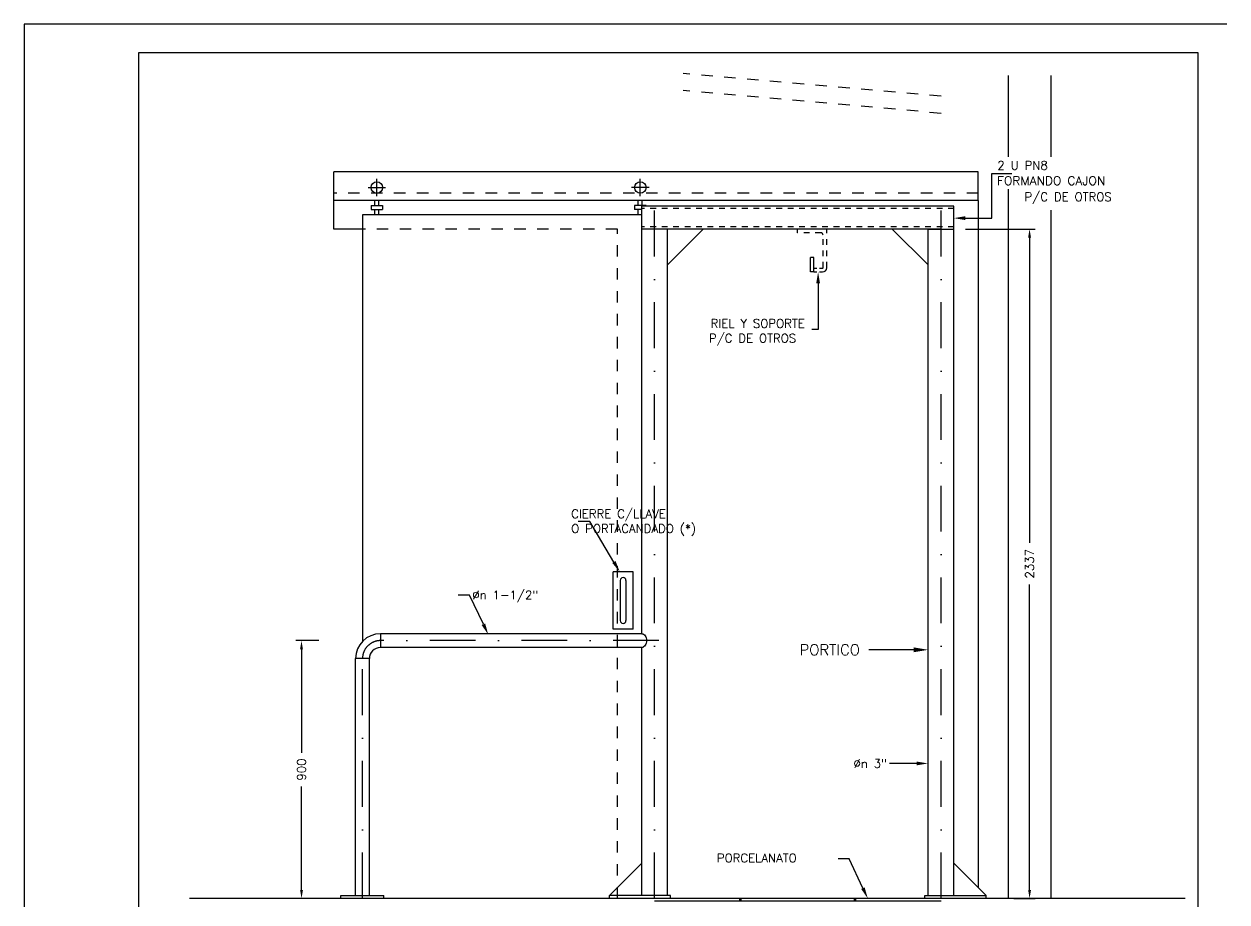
# Model space of a CAD drawing. Extents: x 2682 to 23682, y -29604 to -17724.
# Drawn here: x 2682 to 6882, y -20788 to -17724 of the extents above; entities that cross this region are included whole.
import ezdxf
from ezdxf.enums import TextEntityAlignment as Align

# ---------------------------------------------------------------- set-up
doc = ezdxf.new("R2010")
doc.units = 0
doc.header["$MEASUREMENT"] = 0
doc.header["$PDMODE"] = 33
for name, pattern in [('CEN20', [320, 160, -80, 0, -80]), ('PUN10', [40, 20, -20]), ('PUN20', [80, 40, -40]), ('PUN5', [20, 10, -10])]:
    doc.linetypes.add(name, pattern=pattern)
doc.layers.get('0').update_dxf_attribs({"linetype": 'CONTINUOUS'})
doc.layers.get('DEFPOINTS').update_dxf_attribs({"linetype": 'CONTINUOUS'})
for name, color, linetype in [('0.6', 15, 'CONTINUOUS'), ('FI', 2, 'CONTINUOUS'), ('GR', 9, 'CONTINUOUS'), ('IS', 5, 'CONTINUOUS'), ('MA', 15, 'CONTINUOUS'), ('ME', 7, 'CONTINUOUS'), ('MF', 19, 'CONTINUOUS'), ('TF', 13, 'CONTINUOUS'), ('TX', 13, 'CONTINUOUS')]:
    doc.layers.add(name, color=color, linetype=linetype)
doc.styles.add('ROMANS', font='romans')
doc.dimstyles.new('RPM 1-50', dxfattribs={"dimscale": 20, "dimtxt": 1.5, "dimasz": 1.5, "dimexe": 1, "dimexo": 2, "dimgap": 1, "dimtad": 0, "dimdec": 0, "dimtxsty": 'ROMANS', "dimcen": 1.5, "dimclrd": 256, "dimclre": 256, "dimclrt": 256, "dimadec": 0, "dimazin": 0, "dimtfac": 1, "dimtdec": 0, "dimtix": 1, "dimtmove": 2, "dimatfit": 0, "dimfxl": 1, "dimtolj": 1, "dimlwd": -1, "dimlwe": -1, "dimarcsym": 0})

# ---------------------------------------------------------------- blocks, each defined once
blk = doc.blocks.new('*D827')
at = {"layer": 'DEFPOINTS', "color": 0, "transparency": 16777216}
for p in [(3750.8, -19875.7), (3650.8, -20775.7), (3750.8, -20775.7)]:
    blk.add_point(p, dxfattribs=at)
at = {"layer": 'TX', "transparency": 16777216}
for p, q in [((3710.8, -19875.7), (3630.8, -19875.7)), ((3650.8, -19905.7), (3650.8, -20267.1)), ((3650.8, -20745.7), (3650.8, -20384.3)), ((3710.8, -20775.7), (3630.8, -20775.7))]:
    blk.add_line(p, q, dxfattribs=at)
for points in [[(3645.8, -19905.7), (3655.8, -19905.7), (3650.8, -19875.7)], [(3645.8, -20745.7), (3655.8, -20745.7), (3650.8, -20775.7)]]:
    blk.add_solid(points, dxfattribs=at)
at = {"layer": 'TX', "transparency": 16777216, "insert": (3650.8, -20325.7), "char_height": 30, "attachment_point": 5, "rotation": 90, "style": 'ROMANS'}
blk.add_mtext('\\A1;900', dxfattribs=at)
blk = doc.blocks.new('*D829')
at = {"layer": 'DEFPOINTS', "color": 0, "transparency": 16777216}
for p in [(5928.7, -18439.2), (6098, -20775.7), (6192.9, -20775.7)]:
    blk.add_point(p, dxfattribs=at)
at = {"layer": 'TX', "transparency": 16777216}
for p, q in [((5968.7, -18439.2), (6212.9, -18439.2)), ((6192.9, -18469.2), (6192.9, -19534.6)), ((6192.9, -20745.7), (6192.9, -19680.3)), ((6138, -20775.7), (6212.9, -20775.7))]:
    blk.add_line(p, q, dxfattribs=at)
for points in [[(6187.9, -18469.2), (6197.9, -18469.2), (6192.9, -18439.2)], [(6187.9, -20745.7), (6197.9, -20745.7), (6192.9, -20775.7)]]:
    blk.add_solid(points, dxfattribs=at)
at = {"layer": 'TX', "transparency": 16777216, "insert": (6192.9, -19607.5), "char_height": 30, "attachment_point": 5, "rotation": 90, "style": 'ROMANS'}
blk.add_mtext('\\A1;2337', dxfattribs=at)

msp = doc.modelspace()

# ---------------------------------------------------------------- linework, layer by layer
for p, q in [((5053.67109, -18439.20198), (4928.67109, -18564.20198)), ((5838.67109, -18564.20198), (5713.67109, -18439.20198)), ((5788.67109, -19907.86247), (5631.69866, -19907.86247))]:
    msp.add_line(p, q)
msp.add_solid([(5788.67109, -19899.52914), (5788.67109, -19916.1958), (5838.67109, -19907.86247)])
at = {"layer": '0.6'}
for p, q in [((3082.05496, -17823.99649), (3082.05496, -23563.99649)), ((6782.05496, -17823.99649), (3082.05496, -17823.99649)), ((6782.05496, -23563.99649), (6782.05496, -17823.99649))]:
    msp.add_line(p, q, dxfattribs=at)
at = {"layer": 'FI'}
for p, q in [((2682.05496, -17723.99649), (2682.05496, -23663.99649)), ((6882.05496, -17723.99649), (2682.05496, -17723.99649)), ((3913.67109, -18324.74914), (3913.67109, -18263.65483)), ((4833.67109, -18324.74914), (4833.67109, -18263.65483)), ((6061.71196, -18401.28555), (6061.71196, -18245.82312)), ((6061.71196, -18245.82312), (6130.85302, -18245.82312)), ((3883.12393, -18294.20198), (3944.21824, -18294.20198)), ((4864.21824, -18294.20198), (4803.12393, -18294.20198)), ((3906.67109, -18357.20198), (3906.67109, -18339.20198)), ((3920.67109, -18357.20198), (3920.67109, -18339.20198)), ((4826.67109, -18357.20198), (4826.67109, -18339.20198)), ((4840.67109, -18357.20198), (4840.67109, -18339.20198)), ((3893.67109, -18357.20198), (3893.67109, -18371.20198)), ((3893.67109, -18357.20198), (3933.67109, -18357.20198)), ((3893.67109, -18371.20198), (3933.67109, -18371.20198)), ((3906.67109, -18389.20198), (3906.67109, -18371.20198)), ((3920.67109, -18389.20198), (3920.67109, -18371.20198)), ((3933.67109, -18357.20198), (3933.67109, -18371.20198)), ((4813.67109, -18357.20198), (4813.67109, -18371.20198)), ((4853.67109, -18357.20198), (4813.67109, -18357.20198)), ((4838.67109, -18371.20198), (4813.67109, -18371.20198)), ((4826.67109, -18389.20198), (4826.67109, -18371.20198)), ((4853.67109, -18357.20198), (4853.67109, -18359.20198)), ((5968.67109, -18401.28555), (6061.71196, -18401.28555)), ((5382.67109, -18452.20198), (5382.67109, -18439.20198)), ((5427.67109, -18589.20198), (5427.67109, -18539.20198)), ((5439.67109, -18539.20198), (5427.67109, -18539.20198)), ((5439.67109, -18589.20198), (5439.67109, -18539.20198)), ((5439.67109, -18589.20198), (5427.67109, -18589.20198)), ((5454.64838, -18629.20198), (5454.64838, -18790.33736)), ((5454.64838, -18790.33736), (5433.11709, -18790.33736))]:
    msp.add_line(p, q, dxfattribs=at)
at = {"layer": 'FI', "linetype": 'PUN20'}
for p, q in [((6013.67109, -18314.20198), (3763.67109, -18314.20198)), ((4753.67109, -18439.20198), (3863.67109, -18439.20198)), ((4753.67109, -20775.70198), (4753.67109, -18439.20198))]:
    msp.add_line(p, q, dxfattribs=at)
at = {"layer": 'FI', "linetype": 'PUN10'}
for p, q in [((5928.67109, -18367.20198), (4838.67109, -18367.20198)), ((5928.67109, -18431.20198), (4838.67109, -18431.20198)), ((5464.17109, -18452.20198), (5382.67109, -18452.20198)), ((5471.67109, -18574.20198), (5471.67109, -18459.70198)), ((5484.67109, -18574.20198), (5484.67109, -18439.20198))]:
    msp.add_line(p, q, dxfattribs=at)
at = {"layer": 'FI', "linetype": 'CEN20'}
for p, q in [((4883.67109, -20775.70198), (4883.67109, -18359.20198)), ((5883.67109, -20775.70198), (5883.67109, -18359.20198)), ((4898.65838, -19875.70198), (3926.67109, -19875.70198)), ((3863.67109, -20775.70198), (3863.67109, -19938.70198)), ((5181.17109, -20785.20198), (5181.17109, -20775.70198)), ((5186.17109, -20785.20198), (5186.17109, -20775.70198)), ((5581.17109, -20785.20198), (5581.17109, -20775.70198)), ((5581.17109, -20785.20198), (5581.17109, -20775.70198)), ((5586.17109, -20785.20198), (5586.17109, -20775.70198)), ((5586.17109, -20785.20198), (5586.17109, -20775.70198))]:
    msp.add_line(p, q, dxfattribs=at)
at = {"layer": 'FI', "linetype": 'PUN5'}
for p, q in [((5439.67109, -18576.20198), (5469.67109, -18576.20198)), ((5439.67109, -18589.20198), (5469.67109, -18589.20198))]:
    msp.add_line(p, q, dxfattribs=at)
at = {"layer": 'FI'}
for centre in [(3913.67109, -18294.20198), (4833.67109, -18294.20198)]:
    msp.add_circle(centre, 20, dxfattribs=at)
at = {"layer": 'FI', "linetype": 'PUN10'}
msp.add_arc((5464.17109, -18459.70198), 7.5, 0, 90, dxfattribs=at)
at = {"layer": 'FI'}
for radius in [15, 2]:
    msp.add_arc((5469.67109, -18574.20198), radius, 270, 0, dxfattribs=at)
at = {"layer": 'FI', "linetype": 'CEN20'}
msp.add_arc((3926.67109, -19938.70198), 63, 90, 180, dxfattribs=at)
at = {"layer": 'FI'}
for points in [[(5968.67109, -18407.95221), (5968.67109, -18394.61888), (5928.67109, -18401.28555)], [(5447.98172, -18629.20198), (5461.31505, -18629.20198), (5454.64838, -18589.20198)]]:
    msp.add_solid(points, dxfattribs=at)
at = {"layer": 'GR'}
for p, q in [((6118.88422, -18187.08607), (6118.88422, -17903.35092)), ((6268.88422, -18187.08607), (6268.88422, -17903.35092)), ((6118.88422, -20775.70198), (6118.88422, -18300.54493)), ((6268.88422, -20775.70198), (6268.88422, -18373.58949))]:
    msp.add_line(p, q, dxfattribs=at)
at = {"layer": 'IS'}
msp.add_line((5883.67109, -20785.20198), (4883.67109, -20785.20198), dxfattribs=at)
at = {"layer": 'MA'}
for p, q in [((6268.88422, -20775.70198), (3259.92063, -20775.70198)), ((6736.74747, -20775.70198), (6268.88422, -20775.70198))]:
    msp.add_line(p, q, dxfattribs=at)
at = {"layer": 'ME'}
for p, q in [((6013.67109, -18239.20198), (3763.67109, -18239.20198)), ((3763.67109, -18339.20198), (3763.67109, -18239.20198)), ((6013.67109, -18339.20198), (6013.67109, -18239.20198)), ((6013.67109, -18339.20198), (3763.67109, -18339.20198)), ((3763.67109, -18439.20198), (3763.67109, -18339.20198)), ((6013.67109, -18339.20198), (6013.67109, -20737.70198)), ((3863.67109, -18389.20198), (3863.67109, -19878.70198)), ((4838.67109, -18389.20198), (3863.67109, -18389.20198)), ((4838.67109, -19851.70198), (4838.67109, -18359.20198)), ((5928.67109, -18359.20198), (4838.67109, -18359.20198)), ((5928.67109, -20765.70198), (5928.67109, -18359.20198)), ((3863.67109, -18439.20198), (3763.67109, -18439.20198)), ((4928.67109, -18439.20198), (4838.67109, -18439.20198)), ((5883.67109, -18439.20198), (4883.67109, -18439.20198)), ((4928.67109, -20765.70198), (4928.67109, -18439.20198)), ((5838.67109, -20765.70198), (5838.67109, -18439.20198)), ((5838.67109, -18439.20198), (5928.67109, -18439.20198)), ((4738.5619, -19835.70198), (4738.5619, -19635.70198)), ((4808.5619, -19635.70198), (4738.5619, -19635.70198)), ((4808.5619, -19835.70198), (4808.5619, -19635.70198)), ((4763.5619, -19665.70198), (4763.5619, -19805.70198)), ((4783.5619, -19665.70198), (4783.5619, -19805.70198)), ((3926.67109, -19851.70198), (3926.67109, -19899.70198)), ((4838.67109, -19851.70198), (3926.67109, -19851.70198)), ((4808.5619, -19835.70198), (4738.5619, -19835.70198)), ((4838.67109, -19899.70198), (3926.67109, -19899.70198)), ((4838.67109, -20765.70198), (4838.67109, -19899.70198)), ((3887.67109, -19938.70198), (3839.67109, -19938.70198)), ((3839.67109, -20765.70198), (3839.67109, -19938.70198)), ((3887.67109, -20765.70198), (3887.67109, -19938.70198)), ((4725.67109, -20765.70198), (4838.67109, -20652.70198)), ((6041.67109, -20765.70198), (5928.67109, -20652.70198)), ((3788.67109, -20765.70198), (3938.67109, -20765.70198)), ((4939.67109, -20765.70198), (4725.67109, -20765.70198)), ((4939.67109, -20775.70198), (4939.67109, -20765.70198)), ((5827.67109, -20765.70198), (6041.67109, -20765.70198)), ((5827.67109, -20775.70198), (5827.67109, -20765.70198))]:
    msp.add_line(p, q, dxfattribs=at)
at = {"layer": 'ME', "linetype": 'CEN20'}
for p, q in [((3788.67109, -20775.70198), (3788.67109, -20765.70198)), ((3938.67109, -20775.70198), (3938.67109, -20765.70198)), ((4725.67109, -20775.70198), (4725.67109, -20765.70198)), ((6041.67109, -20775.70198), (6041.67109, -20765.70198))]:
    msp.add_line(p, q, dxfattribs=at)
at = {"layer": 'ME'}
msp.add_lwpolyline([(4838.67109, -19851.70198, -0.1446159492), (4845.09276, -19853.59901, -0.1071756425), (4850.70006, -19859.23576, -0.0776920548), (4853.91725, -19866.55424, -0.0648651807), (4855.10901, -19875.70198, -0.0648651807), (4853.91725, -19884.84973, -0.0776920548), (4850.70006, -19892.16821, -0.1071756425), (4845.09276, -19897.80496, -0.1446159492), (4838.67109, -19899.70198, -0.1446159492)], format="xyb", dxfattribs=at)
for centre, start, end in [((4773.5619, -19665.70198), 0, 180), ((4773.5619, -19805.70198), 180, 0)]:
    msp.add_arc(centre, 10, start, end, dxfattribs=at)
at = {"layer": 'ME', "linetype": 'Continuous'}
for radius in [87, 39]:
    msp.add_arc((3926.67109, -19938.70198), radius, 90, 180, dxfattribs=at)
at = {"layer": 'MF', "linetype": 'PUN20'}
for p, q in [((5883.67109, -17975.55641), (4983.67109, -17896.20198)), ((5883.67109, -18035.55641), (4983.67109, -17956.20198))]:
    msp.add_line(p, q, dxfattribs=at)
at = {"layer": 'TF'}
for p, q in [((4657.31745, -19460.37555), (4617.31745, -19460.37555)), ((4741.59093, -19601.36774), (4657.31745, -19460.37555)), ((4237.68446, -19716.53144), (4197.68446, -19716.53144)), ((4285.84484, -19818.53119), (4237.68446, -19716.53144)), ((5798.67109, -20304.39942), (5704.18648, -20304.39942)), ((5564.66304, -20637.53144), (5524.66304, -20637.53144)), ((5610.96761, -20739.53119), (5562.80723, -20637.53144))]:
    msp.add_line(p, q, dxfattribs=at)
for points in [[(4735.86856, -19604.7881), (4747.31331, -19597.94738), (4762.11311, -19635.70198)], [(4279.81638, -19821.37761), (4291.87331, -19815.68478), (4302.92331, -19854.70198)], [(5798.67109, -20311.06609), (5798.67109, -20297.73275), (5838.67109, -20304.39942)], [(5604.93915, -20742.37761), (5616.99608, -20736.68478), (5628.04608, -20775.70198)]]:
    msp.add_solid(points, dxfattribs=at)

# ---------------------------------------------------------------- texts
at = {"style": 'ROMANS'}
msp.add_text('PORTICO', height=37.5, dxfattribs=at).set_placement((5600.44866, -19907.86247), align=Align.MIDDLE_RIGHT)
at = {"layer": 'FI', "style": 'ROMANS'}
msp.add_text('2 U PN8', height=30, dxfattribs=at).set_placement((6080.4316, -18217.31243), align=Align.MIDDLE_LEFT)
at = {"layer": 'FI', "style": 'ROMANS', "width": 0.930559}
msp.add_text('FORMANDO CAJON', height=30, dxfattribs=at).set_placement((6079.60491, -18285.70808), (6457.14608, -18285.70808), align=Align.FIT)
at = {"layer": 'FI', "style": 'ROMANS'}
for s, p in [('P/C DE OTROS', (6479.78841, -18326.90964)), ('RIEL Y SOPORTE', (5408.11709, -18768.82058)), ('P/C DE OTROS', (5377.97326, -18820.46082))]:
    msp.add_text(s, height=30, dxfattribs=at).set_placement(p, align=Align.MIDDLE_RIGHT)
at = {"layer": 'TF', "style": 'ROMANS'}
for s, p in [('CIERRE C/LLAVE', (4592.31745, -19433.2915)), ('O PORTACANDADO (*)', (4592.31745, -19484.66089)), ('%%Cn 1-1/2"', (4247.22456, -19716.53144)), ('%%Cn 3"', (5578.00449, -20304.39942)), ('PORCELANATO', (5100.98006, -20634.4819))]:
    msp.add_text(s, height=30, dxfattribs=at).set_placement(p, align=Align.MIDDLE_LEFT)

# ---------------------------------------------------------------- dimensions: what is measured, and where the dimension line sits
at = {"layer": 'TX'}
for base, p1, p2, picture, middle in [((6192.9419843553, -20775.7019846046), (5928.6710872013, -18439.2019846046), (6097.9943075766, -20775.7019846046), '*D829', (6192.9419843553, -19607.4519846046)), ((3650.79524, -20775.70198), (3750.79524, -19875.70198), (3750.79524, -20775.70198), '*D827', (3650.79524, -20325.70198))]:
    dim = msp.add_linear_dim(base=base, p1=p1, p2=p2, angle=90, dimstyle='RPM 1-50', dxfattribs=at)
    dim.commit()
    dim.dimension.update_dxf_attribs({"geometry": picture, "text_midpoint": middle})

doc.saveas('drawing.dxf')
